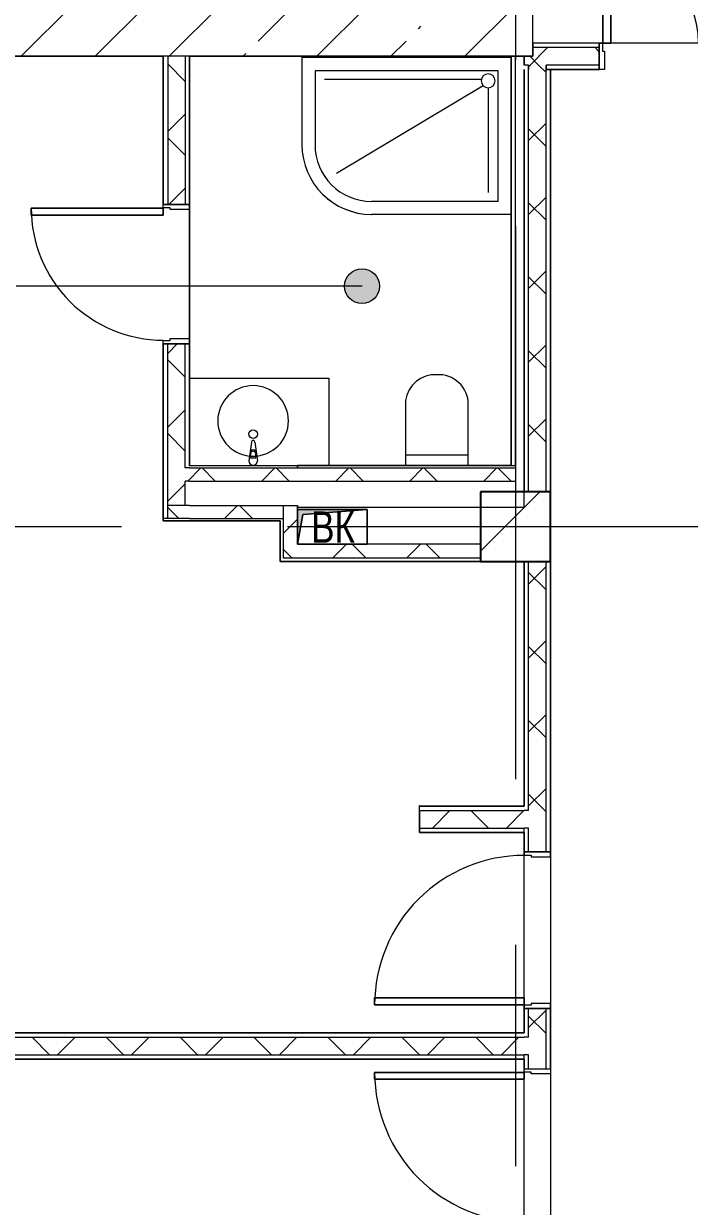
# Model space of a CAD drawing. Header units: millimetres. Extents: x 48966 to 155647, y -43515 to 30475.
# Drawn here: x 60710 to 64529, y -1483 to 5305 of the extents above; entities that cross this region are included whole.
import ezdxf

# ---------------------------------------------------------------- set-up
doc = ezdxf.new("R2010")
doc.units = ezdxf.units.MM
doc.linetypes.add('Осевые', pattern=[6350, 1270, -952.5, 3175, -952.5])
for name, color, linetype, lineweight in [('Двери', 7, 'Continuous', 9), ('Каркас_Импост', 7, 'Continuous', 9), ('Колонны', 7, 'Continuous', 9), ('Колонны-1', 7, 'Continuous', 25), ('Марки помещений', 7, 'Continuous', 9), ('Обобщенные модели', 7, 'Continuous', 9), ('Общие ребра', 7, 'Continuous', 9), ('Оси-2', 7, 'Осевые', 9), ('Панель', 7, 'Continuous', 9), ('Перекрытия', 7, 'Continuous', 9), ('Сантехнические приборы', 7, 'Continuous', 9), ('Стены-1', 7, 'Continuous', 18), ('Типовые аннотации', 7, 'Continuous', 9), ('Черная _1 сплошная', 7, 'Continuous', 9), ('Штриховка разреза-2', 7, 'Continuous', 9), ('Элементы узлов', 7, 'Continuous', 9), ('Элементы узлов-1', 7, 'Continuous', 5)]:
    doc.layers.add(name, color=color, linetype=linetype, lineweight=lineweight)
doc.layers.add('Обобщенные модели-2', color=7, linetype='Continuous', lineweight=9, true_color=0xffbc79)
doc.styles.add('Arial', font='Arial.ttf', dxfattribs={"width": 0.8, "height": 180})
pattern_1 = [(45, (0, 0), (-212.132, 212.132), []), (135, (0, 0), (-212.132, -212.132), [])]

# ---------------------------------------------------------------- blocks, each defined once
blk = doc.blocks.new('Колонна 49 - Колонна 40-55-754949-План 2-го этажа на отм_ 0_000')
at = {"layer": 'Колонны'}
h = blk.add_hatch(dxfattribs=at)
h.set_pattern_fill('FP_12', color=256, style=0, pattern_type=2)
h.set_pattern_definition([(45, (752.6, -24739.5), (-493.914, 493.914), []), (45, (1246.5, -24739.5), (-493.914, 493.914), [873.125, -174.625, 6.706, -167.919])])
h.paths.add_polyline_path([(64084.2, -22522.4), (64484.2, -22522.4), (64484.2, -22122.4), (64084.2, -22122.4)], flags=0)
at = {"layer": 'Колонны-1'}
for p, q in [((64484.2, -22122.4), (64084.2, -22122.4)), ((64084.2, -22122.4), (64084.2, -22522.4)), ((64484.2, -22522.4), (64484.2, -22122.4)), ((64084.2, -22522.4), (64484.2, -22522.4))]:
    blk.add_line(p, q, dxfattribs=at)
blk = doc.blocks.new('Дверь - Однопольная - ДВ17__21х9-7256461-План 2-го этажа на отм_ 0_000')
at = {"layer": 'Двери'}
for p, q in [((-429, -75), (-389, -75)), ((-429, -933), (-429, -75)), ((-389, -75), (-389, -933)), ((-389, -933), (-429, -933))]:
    blk.add_line(p, q, dxfattribs=at)
blk.add_arc((-429, -75), 858, 270, 0, dxfattribs=at)
at = {"layer": 'Каркас_Импост'}
for p, q in [((-450, 75), (-420, 75)), ((-450, -75), (-450, 75)), ((-420, 75), (-420, -35)), ((420, 75), (450, 75)), ((420, -35), (420, 75)), ((450, 75), (450, -75)), ((-430, -35), (-430, -75)), ((-420, -35), (-430, -35)), ((430, -35), (420, -35)), ((430, -75), (430, -35)), ((-430, -75), (-450, -75)), ((450, -75), (430, -75))]:
    blk.add_line(p, q, dxfattribs=at)
at = {"layer": 'Панель'}
for p, q in [((-389, -75), (-429, -75)), ((-429, -75), (-429, -933)), ((-389, -933), (-389, -75)), ((-429, -933), (-389, -933))]:
    blk.add_line(p, q, dxfattribs=at)
blk = doc.blocks.new('Дверь - Полуторная_001 - ДВ20__21-15-6256124-План 2-го этажа на отм_ 0_000')
at = {"layer": 'Двери'}
for p, q in [((-729, -75), (-684, -75)), ((-729, -984), (-729, -75)), ((-684, -75), (-684, -984)), ((729, -75), (684, -75)), ((684, -75), (684, -624)), ((729, -624), (729, -75)), ((684, -624), (729, -624)), ((-684, -984), (-729, -984))]:
    blk.add_line(p, q, dxfattribs=at)
for centre, radius, start, end in [((-729, -75), 909, 270, 0), ((729, -75), 549, 180, 270)]:
    blk.add_arc(centre, radius, start, end, dxfattribs=at)
at = {"layer": 'Каркас_Импост'}
for p, q in [((-750, 75), (-720, 75)), ((-750, -75), (-750, 75)), ((-720, 75), (-720, -30)), ((720, 75), (750, 75)), ((720, -30), (720, 75)), ((750, 75), (750, -75)), ((-730, -30), (-730, -75)), ((-720, -30), (-730, -30)), ((730, -30), (720, -30)), ((730, -75), (730, -30)), ((-730, -75), (-750, -75)), ((750, -75), (730, -75))]:
    blk.add_line(p, q, dxfattribs=at)
at = {"layer": 'Панель'}
for p, q in [((-684, -75), (-729, -75)), ((-729, -75), (-729, -984)), ((-684, -984), (-684, -75)), ((684, -75), (729, -75)), ((684, -624), (684, -75)), ((729, -75), (729, -624)), ((729, -624), (684, -624)), ((-729, -984), (-684, -984))]:
    blk.add_line(p, q, dxfattribs=at)
blk = doc.blocks.new('170_ОтверстиеПрямоугольноеВертикальное - 170_ОтверстиеПрямоугольноеВертикальное-5688950-План 2-го этажа на отм_ 0_000')
at = {"layer": 'Обобщенные модели'}
for p, q in [((-200, -100), (-200, 100)), ((-200, 100), (200, 100)), ((200, 100), (200, -100)), ((200, -100), (-200, -100))]:
    blk.add_line(p, q, dxfattribs=at)
blk = doc.blocks.new('Дверь - Однопольная - ДВ17_21х9-7256460-План 2-го этажа на отм_ 0_000')
at = {"layer": 'Двери'}
for p, q in [((-389, 933), (-429, 933)), ((-429, 933), (-429, 75)), ((-389, 75), (-389, 933)), ((-429, 75), (-389, 75))]:
    blk.add_line(p, q, dxfattribs=at)
blk.add_arc((-429, 75), 858, 360, 90, dxfattribs=at)
at = {"layer": 'Каркас_Импост'}
for p, q in [((-430, 75), (-450, 75)), ((-450, 75), (-450, -75)), ((-430, 35), (-430, 75)), ((450, 75), (430, 75)), ((430, 75), (430, 35)), ((450, -75), (450, 75)), ((-420, 35), (-430, 35)), ((-420, -75), (-420, 35)), ((430, 35), (420, 35)), ((420, 35), (420, -75)), ((-450, -75), (-420, -75)), ((420, -75), (450, -75))]:
    blk.add_line(p, q, dxfattribs=at)
at = {"layer": 'Панель'}
for p, q in [((-429, 933), (-389, 933)), ((-429, 75), (-429, 933)), ((-389, 933), (-389, 75)), ((-389, 75), (-429, 75))]:
    blk.add_line(p, q, dxfattribs=at)
blk = doc.blocks.new('Дверь - Однопольная - ДВ11__21х8-6240613-План 2-го этажа на отм_ 0_000')
at = {"layer": 'Двери'}
for p, q in [((-379, -75), (-339, -75)), ((-379, -833), (-379, -75)), ((-339, -75), (-339, -833)), ((-339, -833), (-379, -833))]:
    blk.add_line(p, q, dxfattribs=at)
blk.add_arc((-379, -75), 758, 270, 0, dxfattribs=at)
at = {"layer": 'Каркас_Импост'}
for p, q in [((-400, 75), (-370, 75)), ((-400, -75), (-400, 75)), ((-370, 75), (-370, -35)), ((370, 75), (400, 75)), ((370, -35), (370, 75)), ((400, 75), (400, -75)), ((-380, -35), (-380, -75)), ((-370, -35), (-380, -35)), ((380, -35), (370, -35)), ((380, -75), (380, -35)), ((-380, -75), (-400, -75)), ((400, -75), (380, -75))]:
    blk.add_line(p, q, dxfattribs=at)
at = {"layer": 'Панель'}
for p, q in [((-339, -75), (-379, -75)), ((-379, -75), (-379, -833)), ((-339, -833), (-339, -75)), ((-379, -833), (-339, -833))]:
    blk.add_line(p, q, dxfattribs=at)
blk = doc.blocks.new('Унитаз_встраиваемый - Обычный _ Vitra 748-4800 _каркасные_-V15-План 2-го этажа на отм_ 0_000')
at = {"layer": 'Сантехнические приборы'}
for p, q in [((-180, 371.5), (-180, 0)), ((179.4, 0), (179.4, 351)), ((-180, 60), (179.4, 60)), ((-180, 0), (179.4, 0))]:
    blk.add_line(p, q, dxfattribs=at)
for centre, start, end in [((-11.8, 351), 86.33454, 173.05975), ((9.9, 351), 360, 93.66546)]:
    blk.add_arc(centre, 169.5, start, end, dxfattribs=at)
blk = doc.blocks.new('Раковина-Круглая-2D - Раковина-Круглая-2D-4972737-План 2-го этажа на отм_ 0_000')
at = {"layer": 'Сантехнические приборы'}
for p, q in [((-10, 81.3), (-25.1, -27)), ((10, 81.3), (24.9, -27)), ((-15.1, 13.1), (-15.1, -8.7)), ((14.9, -8.7), (14.9, 13.1)), ((-15.1, -8.7), (14.9, -8.7))]:
    blk.add_line(p, q, dxfattribs=at)
blk.add_circle((0, 126.3), 25, dxfattribs=at)
for centre, radius, start, end in [((0, 202.5), 202.5, 90, 270), ((0, 202.5), 202.5, 270, 90), ((0, 81.3), 10, 0, 180), ((0, 17.9), 18.8, 0, 180), ((-0.1, 13.1), 15, 360, 180), ((-0.1, -27), 25, 180, 360)]:
    blk.add_arc(centre, radius, start, end, dxfattribs=at)
blk = doc.blocks.new('Душевая кабинка-2D_угловая900Х1200 - Душевая кабинка 900х1200-5268391-План 2-го этажа на отм_ 0_000')
at = {"layer": 'Сантехнические приборы'}
for p, q in [((0, 0), (800, 0)), ((0, -900), (0, 0)), ((0, -900), (0, -100)), ((75, -75), (800, -75)), ((75, -75), (75, -825)), ((132.1, -726.7), (132.1, -126.7)), ((161, -739), (1001, -234.3)), ((1125, -825), (1125, -400)), ((1200, -900), (1200, -400)), ((1071, -775.8), (171, -775.8)), ((75, -825), (1125, -825)), ((0, -900), (1200, -900)), ((0, -900), (1000, -900)), ((0, -900), (1000, -900)), ((0, -900), (1000, -900))]:
    blk.add_line(p, q, dxfattribs=at)
for centre, radius, start, end in [((799.4, -400.6), 400.6, 0, 90), ((800, -400), 400, 0, 90), ((800, -400), 325, 0, 90), ((132.1, -766.7), 40, 0, 180), ((132.1, -766.7), 40, 180, 0)]:
    blk.add_arc(centre, radius, start, end, dxfattribs=at)

msp = doc.modelspace()

# ---------------------------------------------------------------- hatches: boundary and pattern name
at = {"layer": 'Марки помещений'}
h = msp.add_hatch(color=256, dxfattribs=at)
edge = h.paths.add_edge_path(flags=0)
edge.add_arc((62651.2, 3798), 100, 0, 360)
at = {"layer": 'Штриховка разреза-2'}
h = msp.add_hatch(dxfattribs=at)
h.set_pattern_fill('FP_1', color=256, style=0, pattern_type=2)
h.set_pattern_definition([(45, (0, 0), (-424.264, 424.264), [600, -100, 20, -100]), (45, (0, 424), (-424.264, 424.264), [])])
h.paths.add_polyline_path([(63531.6, 5117.1), (63631.6, 5117.1), (63631.6, 5417.1), (57331.6, 5417.1), (57331.6, 5117.1), (63506.6, 5117.1)], flags=0)
h = msp.add_hatch(dxfattribs=at)
h.set_pattern_fill('FP_3', color=256, style=0, pattern_type=2)
h.set_pattern_definition(pattern_1)
h.paths.add_polyline_path([(65756.6, 5067.1), (65756.6, 5167.1), (65511.6, 5167.1), (65511.6, 5067.1), (65731.6, 5067.1)], flags=0)
h.paths.add_polyline_path([(63581.6, 5067.1), (64011.6, 5067.1), (64011.6, 5167.1), (63631.6, 5167.1), (63631.6, 5117.1), (63581.6, 5117.1)], flags=0)
h = msp.add_hatch(dxfattribs=at)
h.set_pattern_fill('FP_3', color=256, style=0, pattern_type=2)
h.set_pattern_definition(pattern_1)
h.paths.add_polyline_path([(61536.6, 4267.1), (61636.6, 4267.1), (61636.6, 5117.1), (61536.6, 5117.1)], flags=0)
h = msp.add_hatch(dxfattribs=at)
h.set_pattern_fill('FP_3', color=256, style=0, pattern_type=2)
h.set_pattern_definition(pattern_1)
h.paths.add_polyline_path([(63606.6, 2617.1), (63706.6, 2617.1), (63706.6, 5067.1), (63606.6, 5067.1), (63606.6, 3758.1)], flags=0)
h = msp.add_hatch(dxfattribs=at)
h.set_pattern_fill('FP_3', color=256, style=0, pattern_type=2)
h.set_pattern_definition(pattern_1)
h.paths.add_polyline_path([(61536.6, 2539.6), (61636.6, 2539.6), (61636.6, 3467.1), (61536.6, 3467.1), (61536.6, 2599.2)], flags=0)
h = msp.add_hatch(dxfattribs=at)
h.set_pattern_fill('FP_3', color=256, style=0, pattern_type=2)
h.set_pattern_definition(pattern_1)
h.paths.add_polyline_path([(62005.1, 2679.6), (62281.6, 2679.6), (62281.6, 2754.6), (61636.6, 2754.6), (61636.6, 2679.6), (61661.6, 2679.6)], flags=0)
h = msp.add_hatch(dxfattribs=at)
h.set_pattern_fill('FP_3', color=256, style=0, pattern_type=2)
h.set_pattern_definition(pattern_1)
h.paths.add_polyline_path([(62281.6, 2679.6), (63531.6, 2679.6), (63531.6, 2754.6), (62281.6, 2754.6)], flags=0)
h = msp.add_hatch(dxfattribs=at)
h.set_pattern_fill('FP_3', color=256, style=0, pattern_type=2)
h.set_pattern_definition(pattern_1)
h.paths.add_polyline_path([(62201.6, 2464.6), (62201.6, 2539.6), (61536.6, 2539.6), (61536.6, 2464.6), (62005.1, 2464.6)], flags=0)
h = msp.add_hatch(dxfattribs=at)
h.set_pattern_fill('FP_3', color=256, style=0, pattern_type=2)
h.set_pattern_definition(pattern_1)
h.paths.add_polyline_path([(62281.6, 2237.1), (62281.6, 2539.6), (62201.6, 2539.6), (62201.6, 2237.1)], flags=0)
h = msp.add_hatch(dxfattribs=at)
h.set_pattern_fill('FP_3', color=256, style=0, pattern_type=2)
h.set_pattern_definition(pattern_1)
h.paths.add_polyline_path([(63331.6, 2237.1), (63331.6, 2317.1), (62281.6, 2317.1), (62281.6, 2237.1), (62829, 2237.1)], flags=0)
h = msp.add_hatch(dxfattribs=at)
h.set_pattern_fill('FP_3', color=256, style=0, pattern_type=2)
h.set_pattern_definition(pattern_1)
h.paths.add_polyline_path([(63652.9, -3482.9), (63706.6, -3482.9), (63706.6, -1592.9), (63606.6, -1592.9), (63606.6, -3482.9)], flags=0)
h.paths.add_polyline_path([(63606.6, -692.9), (63706.6, -692.9), (63706.6, -347.9), (63606.6, -347.9), (63606.6, -612.9)], flags=0)
h.paths.add_polyline_path([(63606.6, 552.1), (63706.6, 552.1), (63706.6, 2217.1), (63606.6, 2217.1), (63606.6, 688.1)], flags=0)
h = msp.add_hatch(dxfattribs=at)
h.set_pattern_fill('FP_3', color=256, style=0, pattern_type=2)
h.set_pattern_definition(pattern_1)
h.paths.add_polyline_path([(63606.6, 688.1), (63606.6, 788.1), (62981.6, 788.1), (62981.6, 688.1), (63581.6, 688.1)], flags=0)
h = msp.add_hatch(dxfattribs=at)
h.set_pattern_fill('FP_3', color=256, style=0, pattern_type=2)
h.set_pattern_definition(pattern_1)
h.paths.add_polyline_path([(63606.6, -612.9), (63606.6, -512.9), (57331.7, -512.9), (57331.7, -612.9), (63581.6, -612.9)], flags=0)
at = {"layer": 'Элементы узлов-1'}
msp.add_hatch(color=256, dxfattribs=at).paths.add_polyline_path([(62281.6, 2317.1), (62311.6, 2487.1), (62681.6, 2517.1), (62281.6, 2517.1), (62281.6, 2452.1)], flags=0)

# ---------------------------------------------------------------- linework, layer by layer
at = {"layer": 'Марки помещений'}
msp.add_line((62651.2, 3798), (60667.3, 3798), dxfattribs=at)
msp.add_circle((62651.2, 3798), 100, dxfattribs=at)
at = {"layer": 'Обобщенные модели-2'}
for p, q in [((62681.6, 2517.1), (62281.6, 2517.1)), ((62281.6, 2517.1), (62281.6, 2317.1)), ((62681.6, 2317.1), (62681.6, 2517.1)), ((62281.6, 2317.1), (62681.6, 2317.1))]:
    msp.add_line(p, q, dxfattribs=at)
at = {"layer": 'Общие ребра'}
for p, q in [((63631.6, 5192.1), (63631.6, 5417.1)), ((63631.6, 5167.1), (63631.6, 5192.1)), ((63631.6, 5192.1), (63631.6, 5167.1)), ((63631.6, 5117.1), (63631.6, 5167.1)), ((64011.6, 5167.1), (63631.6, 5167.1)), ((63631.6, 5167.1), (63631.6, 5117.1)), ((64011.6, 5192.1), (63633.6, 5192.1)), ((61536.6, 5117.1), (61511.6, 5117.1)), ((61511.6, 5115.1), (61511.6, 4267.1)), ((61636.6, 5117.1), (61536.6, 5117.1)), ((61536.6, 5117.1), (61536.6, 4267.1)), ((61661.6, 5117.1), (61636.6, 5117.1)), ((61636.6, 5117.1), (61636.6, 4267.1)), ((61661.6, 4267.1), (61661.6, 5117.1)), ((63506.6, 5117.1), (63531.6, 5117.1)), ((63531.6, 5117.1), (63506.6, 5117.1)), ((63531.6, 5117.1), (63581.6, 5117.1)), ((63531.6, 2769.6), (63531.6, 5117.1)), ((63581.6, 5117.1), (63531.6, 5117.1)), ((63581.6, 5117.1), (63631.6, 5117.1)), ((63631.6, 5117.1), (63581.6, 5117.1)), ((63581.6, 5117.1), (63581.6, 5067.1)), ((63581.6, 5067.1), (63581.6, 5117.1)), ((63606.6, 5067.1), (63581.6, 5067.1)), ((63606.6, 5067.1), (63606.6, 5042.1)), ((63606.6, 5042.1), (63606.6, 5067.1)), ((63606.6, 2617.1), (63606.6, 5042.1)), ((63706.6, 5042.1), (63706.6, 5067.1)), ((64011.6, 5067.1), (63706.6, 5067.1)), ((63706.6, 5067.1), (63706.6, 5042.1)), ((63731.6, 5042.1), (63706.6, 5042.1)), ((63706.6, 2617.1), (63706.6, 5042.1)), ((63706.6, 5042.1), (63731.6, 5042.1)), ((63731.6, 5042.1), (64011.6, 5042.1)), ((61536.6, 2539.6), (61536.6, 3467.1)), ((61636.6, 2754.6), (61636.6, 3467.1)), ((61661.6, 2754.6), (61636.6, 2754.6)), ((61661.6, 2754.6), (62281.6, 2754.6)), ((62281.6, 2767.1), (62281.6, 2754.6)), ((62281.6, 2754.6), (62281.6, 2767.1)), ((62281.6, 2754.6), (63531.6, 2754.6)), ((63506.6, 2769.6), (63531.6, 2769.6)), ((63531.6, 2769.6), (63531.6, 2754.6)), ((63531.6, 2754.6), (63531.6, 2679.6)), ((61636.6, 2539.6), (61636.6, 2679.6)), ((61661.6, 2679.6), (61636.6, 2679.6)), ((61636.6, 2539.6), (61636.6, 2679.6)), ((61661.6, 2679.6), (62281.6, 2679.6)), ((62281.6, 2679.6), (63531.6, 2679.6)), ((61536.6, 2464.6), (61536.6, 2539.6)), ((61636.6, 2539.6), (61536.6, 2539.6)), ((61536.6, 2464.6), (61536.6, 2539.6)), ((61661.6, 2539.6), (61636.6, 2539.6)), ((61661.6, 2539.6), (62201.6, 2539.6)), ((62201.6, 2539.6), (62281.6, 2539.6)), ((62201.6, 2464.6), (62201.6, 2539.6)), ((62201.6, 2539.6), (62281.6, 2539.6)), ((62281.6, 2539.6), (62281.6, 2529.6)), ((62281.6, 2529.6), (62281.6, 2539.6)), ((61536.6, 2464.6), (61511.6, 2464.6)), ((61661.6, 2464.6), (61536.6, 2464.6)), ((61661.6, 2464.6), (62201.6, 2464.6)), ((62201.6, 2452.1), (62201.6, 2464.6)), ((62201.6, 2237.1), (62201.6, 2452.1)), ((62281.6, 2237.1), (62201.6, 2237.1)), ((63331.6, 2237.1), (62281.6, 2237.1)), ((63606.6, 788.1), (63606.6, 2217.1)), ((63706.6, 552.1), (63706.6, 2217.1)), ((63731.6, 552.1), (63731.6, 2217.1)), ((62981.6, 813.1), (62981.6, 815.1)), ((62979.6, 788.1), (62981.6, 788.1)), ((63581.6, 813.1), (62981.6, 813.1)), ((62981.6, 788.1), (63581.6, 788.1)), ((62981.6, 788.1), (62981.6, 688.1)), ((63606.6, 788.1), (63581.6, 788.1)), ((62981.6, 688.1), (62981.6, 663.1)), ((62981.6, 688.1), (63581.6, 688.1)), ((63581.6, 663.1), (63581.6, 688.1)), ((63606.6, 688.1), (63581.6, 688.1)), ((63606.6, 552.1), (63606.6, 688.1)), ((62981.6, 663.1), (63579.6, 663.1)), ((63581.6, 663.1), (63581.6, 552.1)), ((63581.6, -347.9), (63581.6, -485.9)), ((63606.6, -512.9), (63606.6, -347.9)), ((63706.6, -692.9), (63706.6, -347.9)), ((63731.6, -692.9), (63731.6, -347.9)), ((57331.7, -512.9), (63581.6, -512.9)), ((63606.6, -512.9), (63581.6, -512.9)), ((57331.7, -612.9), (63581.6, -612.9)), ((63581.6, -637.9), (63581.6, -612.9)), ((63606.6, -612.9), (63581.6, -612.9)), ((63581.6, -639.9), (63581.6, -692.9)), ((63606.6, -692.9), (63606.6, -612.9))]:
    msp.add_line(p, q, dxfattribs=at)
at = {"layer": 'Оси-2'}
for p, q in [((63531.6, 25417.1), (63531.6, -41737.8)), ((150171.6, 2417.1), (50565.6, 2417.1))]:
    msp.add_line(p, q, dxfattribs=at)
at = {"layer": 'Перекрытия'}
for p, q in [((65511.6, 5192.1), (64011.6, 5192.1)), ((64011.6, 5192.1), (64011.6, 5042.1)), ((61511.6, 5117.1), (57331.6, 5117.1)), ((61511.6, 4267.1), (61511.6, 5117.1)), ((63506.6, 5117.1), (61661.6, 5117.1)), ((61661.6, 5117.1), (61661.6, 2769.6)), ((63506.6, 2769.6), (63506.6, 5117.1)), ((63731.6, 5042.1), (63731.6, -27057.8)), ((64011.6, 5042.1), (63731.6, 5042.1)), ((61661.6, 4267.1), (61511.6, 4267.1)), ((61661.6, 3467.1), (61661.6, 4267.1)), ((61511.6, 2452.1), (61511.6, 3467.1)), ((61511.6, 3467.1), (61661.6, 3467.1)), ((61661.6, 2769.6), (63506.6, 2769.6)), ((62281.6, 2517.1), (62281.6, 2317.1)), ((62681.6, 2517.1), (62281.6, 2517.1)), ((62681.6, 2317.1), (62681.6, 2517.1)), ((62181.6, 2452.1), (61511.6, 2452.1)), ((62181.6, 2217.1), (62181.6, 2452.1)), ((62281.6, 2317.1), (62681.6, 2317.1)), ((63581.6, 2217.1), (62181.6, 2217.1)), ((63581.6, 813.1), (63581.6, 2217.1)), ((62981.6, 813.1), (63581.6, 813.1)), ((62981.6, 663.1), (62981.6, 788.1)), ((63581.6, 663.1), (62981.6, 663.1)), ((63581.6, -487.9), (63581.6, 663.1)), ((57331.7, -487.9), (63581.6, -487.9)), ((63581.6, -637.9), (57331.7, -637.9)), ((63581.6, -1837.9), (63581.6, -637.9))]:
    msp.add_line(p, q, dxfattribs=at)
at = {"layer": 'Стены-1'}
for p, q in [((63633.6, 5192.1), (63631.6, 5192.1)), ((64011.6, 5042.1), (64011.6, 5192.1)), ((57331.6, 5117.1), (61511.6, 5117.1)), ((61511.6, 5117.1), (61511.6, 5115.1)), ((61661.6, 5117.1), (63506.6, 5117.1)), ((63506.6, 5117.1), (63506.6, 2769.6)), ((63581.6, 5042.1), (63581.6, 2617.1)), ((63581.6, 2769.6), (63581.6, 5042.1)), ((63731.6, 2617.1), (63731.6, 5042.1)), ((61511.6, 4267.1), (61661.6, 4267.1)), ((61511.6, 3467.1), (61511.6, 2464.6)), ((61661.6, 3467.1), (61511.6, 3467.1)), ((61661.6, 2767.1), (61661.6, 3467.1)), ((62281.6, 2767.1), (61661.6, 2767.1)), ((63506.6, 2769.6), (62281.6, 2769.6)), ((62281.6, 2769.6), (62281.6, 2767.1)), ((63581.6, 2679.6), (63581.6, 2769.6)), ((63581.6, 2529.6), (63581.6, 2679.6)), ((63581.6, 2617.1), (63731.6, 2617.1)), ((62281.6, 2529.6), (63581.6, 2529.6)), ((62281.6, 2452.1), (62281.6, 2529.6)), ((61511.6, 2464.6), (61511.6, 2452.1)), ((61511.6, 2452.1), (61661.6, 2452.1)), ((61661.6, 2452.1), (62181.6, 2452.1)), ((62181.6, 2452.1), (62181.6, 2217.1)), ((62281.6, 2317.1), (62281.6, 2452.1)), ((63331.6, 2317.1), (62281.6, 2317.1)), ((63331.6, 2217.1), (63331.6, 2317.1)), ((62181.6, 2217.1), (62201.6, 2217.1)), ((62201.6, 2217.1), (62281.6, 2217.1)), ((62281.6, 2217.1), (63331.6, 2217.1)), ((63581.6, 2217.1), (63581.6, 813.1)), ((63731.6, 2217.1), (63581.6, 2217.1)), ((62981.6, 815.1), (62979.6, 815.1)), ((62979.6, 815.1), (62979.6, 813.1)), ((62979.6, 813.1), (62979.6, 788.1)), ((63579.6, 663.1), (63581.6, 663.1)), ((63581.6, 552.1), (63731.6, 552.1)), ((63731.6, -347.9), (63581.6, -347.9)), ((63581.6, -487.9), (57331.7, -487.9)), ((63581.6, -485.9), (63581.6, -487.9)), ((57331.7, -637.9), (63581.6, -637.9)), ((63581.6, -637.9), (63581.6, -639.9)), ((63581.6, -692.9), (63731.6, -692.9))]:
    msp.add_line(p, q, dxfattribs=at)
at = {"layer": 'Черная _1 сплошная'}
for p, q in [((61661.6, 3269.6), (62461.6, 3269.6)), ((62461.6, 3269.6), (62461.6, 2769.6))]:
    msp.add_line(p, q, dxfattribs=at)
at = {"layer": 'Элементы узлов'}
for p, q in [((62681.6, 2517.1), (62281.6, 2517.1)), ((62281.6, 2517.1), (62281.6, 2317.1)), ((62681.6, 2517.1), (62311.6, 2487.1)), ((62311.6, 2487.1), (62681.6, 2517.1)), ((62681.6, 2317.1), (62681.6, 2517.1)), ((62311.6, 2487.1), (62281.6, 2317.1)), ((62281.6, 2317.1), (62311.6, 2487.1)), ((62281.6, 2317.1), (62681.6, 2317.1))]:
    msp.add_line(p, q, dxfattribs=at)

# ---------------------------------------------------------------- block references
at = {"layer": 'Двери'}
for name, p, rotation in [('Дверь - Полуторная_001 - ДВ20__21-15-6256124-План 2-го этажа на отм_ 0_000', (64761.6, 5117.1), 180), ('Дверь - Однопольная - ДВ11__21х8-6240613-План 2-го этажа на отм_ 0_000', (61586.6, 3867.1), 270), ('Дверь - Однопольная - ДВ17_21х9-7256460-План 2-го этажа на отм_ 0_000', (63656.6, 102.1), 89.99999999999991), ('Дверь - Однопольная - ДВ17__21х9-7256461-План 2-го этажа на отм_ 0_000', (63656.6, -1142.9), 269.9999999999999)]:
    msp.add_blockref(name, p, dxfattribs=dict(at, rotation=rotation))
at = {"layer": 'Колонны'}
msp.add_blockref('Колонна 49 - Колонна 40-55-754949-План 2-го этажа на отм_ 0_000', (-752.6, 24739.5), dxfattribs=at)
at = {"layer": 'Сантехнические приборы', "rotation": 180}
msp.add_blockref('Душевая кабинка-2D_угловая900Х1200 - Душевая кабинка 900х1200-5268391-План 2-го этажа на отм_ 0_000', (63506.6, 4209.6), dxfattribs=at)
at = {"layer": 'Сантехнические приборы'}
for name, p in [('Унитаз_встраиваемый - Обычный _ Vitra 748-4800 _каркасные_-V15-План 2-го этажа на отм_ 0_000', (63081.6, 2769.6)), ('Раковина-Круглая-2D - Раковина-Круглая-2D-4972737-План 2-го этажа на отм_ 0_000', (62026.6, 2822.1))]:
    msp.add_blockref(name, p, dxfattribs=at)
at = {"layer": 'Элементы узлов'}
msp.add_blockref('170_ОтверстиеПрямоугольноеВертикальное - 170_ОтверстиеПрямоугольноеВертикальное-5688950-План 2-го этажа на отм_ 0_000', (62481.6, 2417.1), dxfattribs=at)

# ---------------------------------------------------------------- texts
at = {"layer": 'Типовые аннотации', "insert": (62359.4, 2505.1), "char_height": 180, "width": 307.848, "attachment_point": 1, "style": 'Arial'}
msp.add_mtext('ВК', dxfattribs=at)

doc.saveas('drawing.dxf')
